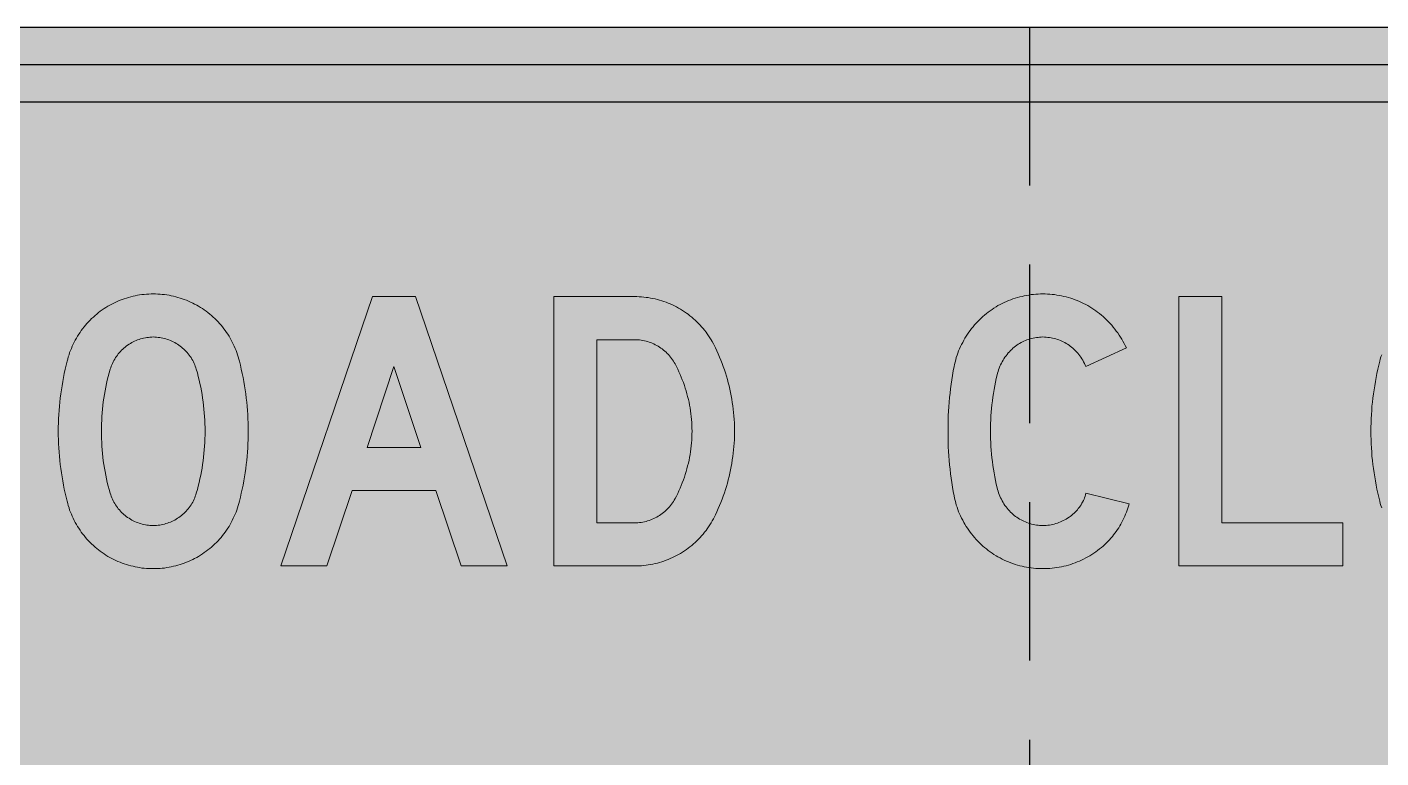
# Model space of a CAD drawing. Extents: x 0 to 420, y 0 to 297.
# Drawn here: x 139.73 to 166.88, y 65.32 to 79.97 of the extents above; entities that cross this region are included whole.
import ezdxf

# ---------------------------------------------------------------- set-up
doc = ezdxf.new("R2010")
doc.units = 0
doc.header["$LTSCALE"] = 0.5
doc.linetypes.add('HIDDEN', pattern=[9.525, 6.35, -3.175])
for name, color, linetype in [('L18', 4, 'CONTINUOUS'), ('L25', 1, 'CONTINUOUS'), ('L35', 3, 'CONTINUOUS'), ('YELLOW', 50, 'CONTINUOUS')]:
    doc.layers.add(name, color=color, linetype=linetype)

msp = doc.modelspace()

# ---------------------------------------------------------------- hatches: boundary and pattern name
at = {"layer": 'L25'}
h = msp.add_hatch(color=256, dxfattribs=at)
h.dxf.hatch_style = 1
h.paths.add_polyline_path([(187.8315759, 52.1503274, -1.1103618253), (187.4754925, 52.1876725, -0.1940601609), (183.8331993, 50.718704), (135.8331993, 50.718704, -0.1940601609), (132.190906, 52.1876725, -1.1103618253), (131.8348226, 52.1503274, -0.4768377444), (132.0521677, 52.3264108, -0.1940601609), (130.5831993, 55.968704), (130.5831993, 73.968704, -0.4142135624), (135.8331993, 79.218704), (183.8331993, 79.218704, -0.4142135624), (189.0831993, 73.968704), (189.0831993, 55.968704, -0.1940601609), (187.6142308, 52.3264108, -0.4768377444)])
h.paths.add_polyline_path([(183.8331993, 78.468704, -0.4142135624), (188.3331993, 73.968704), (188.3331993, 55.968704, -0.4142135624), (183.8331993, 51.468704), (135.8331993, 51.468704, -0.4142135624), (131.3331993, 55.968704), (131.3331993, 73.968704, -0.4142135624), (135.8331993, 78.468704)], flags=16)
at = {"layer": 'YELLOW'}
h = msp.add_hatch(color=256, dxfattribs=at)
h.dxf.hatch_style = 1
h.paths.add_polyline_path([(189.8331993, 55.968704), (189.8331993, 73.968704, 0.4142135624), (183.8331993, 79.968704), (135.8331993, 79.968704, 0.4142135624), (129.8331993, 73.968704), (129.8331993, 55.968704, 0.1741844824), (131.2050247, 52.1503274), (131.8348226, 52.1503274, -0.4142135624), (132.0148226, 52.3303274), (132.0148226, 52.3655804, -0.1913873123), (130.5831993, 55.968704), (130.5831993, 73.968704, -0.4142135624), (135.8331993, 79.218704), (183.8331993, 79.218704, -0.4142135624), (189.0831993, 73.968704), (189.0831993, 55.968704, -0.1913873123), (187.6515759, 52.3655804), (187.6515759, 52.3303274, -0.4142135624), (187.8315759, 52.1503274, -1), (187.4715759, 52.1503274), (187.4363229, 52.1503274, -0.1913873123), (183.8331993, 50.718704), (135.8331993, 50.718704, -0.1913873123), (132.2300756, 52.1503274), (132.1948226, 52.1503274, -1), (131.8348226, 52.1503274), (131.2050247, 52.1503274, 0.2238764866), (135.8331993, 49.968704), (183.8331993, 49.968704, 0.4142135624)])
h = msp.add_hatch(color=256, dxfattribs=at)
edge = h.paths.add_edge_path()
edge.add_line((131.3331993, 55.968704), (131.3331993, 73.968704))
edge.add_arc((135.8331993, 73.968704), 4.5, 90, 180, ccw=False)
edge.add_line((135.8331993, 78.468704), (183.8331993, 78.468704))
edge.add_arc((183.8331993, 73.968704), 4.5, 0, 90, ccw=False)
edge.add_line((188.3331993, 73.968704), (188.3331993, 55.968704))
edge.add_arc((183.8331993, 55.968704), 4.5, -90, 0, ccw=False)
edge.add_line((183.8331993, 51.468704), (135.8331993, 51.468704))
edge.add_arc((135.8331993, 55.968704), 4.5, 180, 270, ccw=False)

# ---------------------------------------------------------------- linework, layer by layer
at = {"layer": 'L18', "linetype": 'HIDDEN'}
msp.add_line((159.8331993, 79.968704, 0.0007629), (159.8331993, 49.968704, 0.0007629), dxfattribs=at)
at = {"layer": 'L25', "elevation": 0.0007629}
for points in [[(130.5831993, 55.968704), (130.5831993, 73.968704, -0.4142135624), (135.8331993, 79.218704), (183.8331993, 79.218704, -0.4142135624), (189.0831993, 73.968704), (189.0831993, 55.968704, -0.4142135624), (183.8331993, 50.718704), (135.8331993, 50.718704, -0.4142135624)], [(131.3331993, 55.968704), (131.3331993, 73.968704, -0.4142135624), (135.8331993, 78.468704), (183.8331993, 78.468704, -0.4142135624), (188.3331993, 73.968704), (188.3331993, 55.968704, -0.4142135624), (183.8331993, 51.468704), (135.8331993, 51.468704, -0.4142135624)]]:
    msp.add_lwpolyline(points, format="xyb", close=True, dxfattribs=at)
at = {"layer": 'L25', "lineweight": 0, "elevation": 0.0007629}
for points in [[(140.5368118, 70.4628261), (140.5497787, 70.4187385), (140.5601523, 70.374651), (140.5757126, 70.3305634), (140.5886795, 70.2864758), (140.6068332, 70.2449817), (140.6223935, 70.2034875), (140.6405472, 70.1619933), (140.6587009, 70.1204991), (140.679448, 70.0790049), (140.7001951, 70.0375108), (140.7235356, 69.99861), (140.7468761, 69.9597092), (140.7702165, 69.9208084), (140.7961504, 69.884501), (140.8220843, 69.8456002), (140.8480181, 69.8092928), (140.8765454, 69.7729854), (140.9050726, 69.7392714), (140.9361932, 69.7055574), (140.9673139, 69.6718433), (140.9984345, 69.6381293), (141.0295551, 69.6070087), (141.0632692, 69.5758881), (141.0969832, 69.5447674), (141.1306972, 69.5162402), (141.1670046, 69.4877129), (141.203312, 69.4591857), (141.2396194, 69.4332518), (141.2785202, 69.407318), (141.3148276, 69.3839775), (141.3537284, 69.3580436), (141.3952226, 69.3372965), (141.4341234, 69.3139561), (141.4756175, 69.293209), (141.5145183, 69.2750553), (141.5560125, 69.2569016), (141.6001001, 69.2387479), (141.6415942, 69.2231876), (141.6830884, 69.2076272), (141.727176, 69.1920669), (141.7712635, 69.1791), (141.8153511, 69.1687265), (141.8594387, 69.1583529), (141.9035262, 69.1479794), (141.9476138, 69.1401992), (141.9917014, 69.132419), (142.0383823, 69.1246389), (142.0824699, 69.1194521), (142.1291508, 69.1168587), (142.1732384, 69.1142653), (142.2199193, 69.111672), (142.2640069, 69.111672), (142.3106878, 69.111672), (142.3547754, 69.1142653), (142.4014564, 69.1168587), (142.4455439, 69.1194521), (142.4922249, 69.1246389), (142.5363124, 69.132419), (142.5804, 69.1401992), (142.6244876, 69.1479794), (142.6711685, 69.1583529), (142.7152561, 69.1687265), (142.7567502, 69.1791), (142.8008378, 69.1920669), (142.8449254, 69.2076272), (142.8864195, 69.2231876), (142.9305071, 69.2387479), (142.9720013, 69.2569016), (143.0134955, 69.2750553), (143.0549896, 69.293209), (143.0938904, 69.3139561), (143.1353846, 69.3372965), (143.1742854, 69.3580436), (143.2131862, 69.3839775), (143.252087, 69.407318), (143.2883944, 69.4332518), (143.3247018, 69.4591857), (143.3610092, 69.4877129), (143.3973166, 69.5162402), (143.4310306, 69.5447674), (143.4647446, 69.5758881), (143.4984586, 69.6070087), (143.5321727, 69.6381293), (143.5632933, 69.6718433), (143.5944139, 69.7055574), (143.6229412, 69.7392714), (143.6514684, 69.7729854), (143.6799957, 69.8092928), (143.7059295, 69.8456002), (143.7344568, 69.884501), (143.7577972, 69.9208084), (143.7837311, 69.9597092), (143.8070716, 69.99861), (143.8278187, 70.0375108), (143.8485658, 70.0790049), (143.8693128, 70.1204991), (143.8874665, 70.1619933), (143.9056202, 70.2034875), (143.923774, 70.2449817), (143.9393343, 70.2864758), (143.9548946, 70.3305634), (143.9678615, 70.374651), (143.9808284, 70.4187385), (143.991202, 70.4628261), (144.0119491, 70.543221), (144.0301028, 70.623616), (144.0482565, 70.7066044), (144.0638168, 70.7869993), (144.0793771, 70.8699877), (144.0949374, 70.9503827), (144.1079044, 71.033371), (144.1182779, 71.1163594), (144.1286514, 71.1993477), (144.139025, 71.2823361), (144.1468051, 71.3653244), (144.1519919, 71.4483128), (144.1571787, 71.5313011), (144.1623655, 71.6142895), (144.1649589, 71.6998712), (144.1675522, 71.7828596), (144.1675522, 71.8658479), (144.1675522, 71.9488363), (144.1649589, 72.0318246), (144.1623655, 72.114813), (144.1571787, 72.2003947), (144.1519919, 72.2833831), (144.1468051, 72.3663714), (144.139025, 72.4493598), (144.1286514, 72.5323481), (144.1182779, 72.6153365), (144.1079044, 72.6983248), (144.0949374, 72.7787198), (144.0793771, 72.8617082), (144.0638168, 72.9446965), (144.0482565, 73.0250915), (144.0301028, 73.1080798), (144.0119491, 73.1884748), (143.991202, 73.2688698), (143.9808284, 73.3129573), (143.9678615, 73.3570449), (143.9548946, 73.4011324), (143.9393343, 73.4426266), (143.923774, 73.4867142), (143.9056202, 73.5282084), (143.8874665, 73.5697025), (143.8693128, 73.6111967), (143.8485658, 73.6526909), (143.8278187, 73.6915917), (143.8070716, 73.7330859), (143.7837311, 73.7719866), (143.7577972, 73.8108874), (143.7344568, 73.8471948), (143.7059295, 73.8835022), (143.6799957, 73.922403), (143.6514684, 73.9561171), (143.6229412, 73.9924245), (143.5944139, 74.0261385), (143.5632933, 74.0598525), (143.5321727, 74.0935665), (143.4984586, 74.1246871), (143.4647446, 74.1558078), (143.4310306, 74.1869284), (143.3973166, 74.2154557), (143.3610092, 74.2439829), (143.3247018, 74.2725101), (143.2883944, 74.298444), (143.252087, 74.3243779), (143.2131862, 74.3477183), (143.1742854, 74.3710588), (143.1353846, 74.3943993), (143.0938904, 74.4151464), (143.0549896, 74.4358935), (143.0134955, 74.4566406), (142.9720013, 74.4747943), (142.9305071, 74.492948), (142.8864195, 74.5085083), (142.8449254, 74.5240686), (142.8008378, 74.5370355), (142.7567502, 74.5500025), (142.7152561, 74.5629694), (142.6711685, 74.5733429), (142.6244876, 74.5837165), (142.5804, 74.5914966), (142.5363124, 74.5992768), (142.4922249, 74.6070569), (142.4455439, 74.6096503), (142.4014564, 74.6148371), (142.3547754, 74.6174305), (142.3106878, 74.6200239), (142.2640069, 74.6200239), (142.2199193, 74.6200239), (142.1732384, 74.6174305), (142.1291508, 74.6148371), (142.0824699, 74.6096503), (142.0383823, 74.6070569), (141.9917014, 74.5992768), (141.9476138, 74.5914966), (141.9035262, 74.5837165), (141.8594387, 74.5733429), (141.8153511, 74.5629694), (141.7712635, 74.5500025), (141.727176, 74.5370355), (141.6830884, 74.5240686), (141.6415942, 74.5085083), (141.6001001, 74.492948), (141.5560125, 74.4747943), (141.5145183, 74.4566406), (141.4756175, 74.4358935), (141.4341234, 74.4151464), (141.3952226, 74.3943993), (141.3537284, 74.3710588), (141.3148276, 74.3477183), (141.2785202, 74.3243779), (141.2396194, 74.298444), (141.203312, 74.2725101), (141.1670046, 74.2439829), (141.1306972, 74.2154557), (141.0969832, 74.1869284), (141.0632692, 74.1558078), (141.0295551, 74.1246871), (140.9984345, 74.0935665), (140.9673139, 74.0598525), (140.9361932, 74.0261385), (140.9050726, 73.9924245), (140.8765454, 73.9561171), (140.8480181, 73.922403), (140.8220843, 73.8835022), (140.7961504, 73.8471948), (140.7702165, 73.8108874), (140.7468761, 73.7719866), (140.7235356, 73.7330859), (140.7001951, 73.6915917), (140.679448, 73.6526909), (140.6587009, 73.6111967), (140.6405472, 73.5697025), (140.6223935, 73.5282084), (140.6068332, 73.4867142), (140.5886795, 73.4426266), (140.5757126, 73.4011324), (140.5601523, 73.3570449), (140.5497787, 73.3129573), (140.5368118, 73.2688698), (140.5186581, 73.1884748), (140.497911, 73.1080798), (140.4797573, 73.0250915), (140.464197, 72.9446965), (140.4486367, 72.8617082), (140.4356697, 72.7787198), (140.4227028, 72.6983248), (140.4097359, 72.6153365), (140.3993623, 72.5323481), (140.3915822, 72.4493598), (140.383802, 72.3663714), (140.3760219, 72.2833831), (140.3708351, 72.2003947), (140.3656483, 72.114813), (140.3630549, 72.0318246), (140.3604616, 71.9488363), (140.3604616, 71.8658479), (140.3604616, 71.7828596), (140.3630549, 71.6998712), (140.3656483, 71.6142895), (140.3708351, 71.5313011), (140.3760219, 71.4483128), (140.383802, 71.3653244), (140.3915822, 71.2823361), (140.3993623, 71.1993477), (140.4097359, 71.1163594), (140.4227028, 71.033371), (140.4356697, 70.9503827), (140.4486367, 70.8699877), (140.464197, 70.7869993), (140.4797573, 70.7066044), (140.497911, 70.623616), (140.5186581, 70.543221)], [(151.9139963, 69.1661331), (150.2957234, 69.1661331), (150.2957234, 74.5655628), (151.9139963, 74.5655628), (151.9606772, 74.5655628), (152.0073582, 74.5629694), (152.0540391, 74.560376), (152.0981267, 74.5551892), (152.1448077, 74.5500025), (152.1888952, 74.5448157), (152.2355762, 74.5370355), (152.2796637, 74.5292554), (152.3263447, 74.5188818), (152.3704322, 74.5085083), (152.4145198, 74.4955413), (152.4586074, 74.4825744), (152.5026949, 74.4670141), (152.5441891, 74.4514538), (152.5882767, 74.4358935), (152.6297708, 74.4177398), (152.671265, 74.3995861), (152.7127592, 74.378839), (152.7542534, 74.3580919), (152.7957475, 74.3347514), (152.8346483, 74.3114109), (152.8735491, 74.2880705), (152.9124499, 74.2621366), (152.9513507, 74.2362027), (152.9876581, 74.2102689), (153.0239655, 74.1817416), (153.0602729, 74.1532144), (153.0939869, 74.1220938), (153.1302943, 74.0935665), (153.161415, 74.0598525), (153.195129, 74.0287319), (153.2262496, 73.9950178), (153.2573703, 73.9613038), (153.2884909, 73.9249964), (153.3170181, 73.8912824), (153.3455454, 73.854975), (153.3714792, 73.8160742), (153.3974131, 73.7797668), (153.423347, 73.740866), (153.4466874, 73.7019652), (153.4700279, 73.6630644), (153.4933684, 73.6215703), (153.5141155, 73.5800761), (153.5348626, 73.5385819), (153.5633898, 73.478934), (153.5919171, 73.4166928), (153.6178509, 73.3544515), (153.6437848, 73.2896168), (153.6671252, 73.2273756), (153.6904657, 73.1651343), (153.7138062, 73.1002997), (153.7345533, 73.035465), (153.7553004, 72.9706304), (153.7734541, 72.9057957), (153.7916078, 72.8383677), (153.8071681, 72.773533), (153.8227284, 72.7086984), (153.8382887, 72.6412703), (153.8512557, 72.5738423), (153.8616292, 72.5064143), (153.8720027, 72.4415796), (153.8823763, 72.3741516), (153.8901564, 72.3067235), (153.8979366, 72.2392955), (153.9031234, 72.1718675), (153.9083101, 72.101846), (153.9134969, 72.034418), (153.9160903, 71.96699), (153.9160903, 71.8995619), (153.9160903, 71.8321339), (153.9160903, 71.7647059), (153.9134969, 71.6946844), (153.9083101, 71.6272564), (153.9031234, 71.5598284), (153.8979366, 71.4924003), (153.8901564, 71.4249723), (153.8823763, 71.3575443), (153.8720027, 71.2901162), (153.8616292, 71.2226882), (153.8512557, 71.1578535), (153.8382887, 71.0904255), (153.8227284, 71.0229975), (153.8071681, 70.9581628), (153.7916078, 70.8907348), (153.7734541, 70.8259001), (153.7553004, 70.7610655), (153.7345533, 70.6962308), (153.7138062, 70.6313962), (153.6904657, 70.5665615), (153.6671252, 70.5043203), (153.6437848, 70.4394856), (153.6178509, 70.3772443), (153.5919171, 70.3150031), (153.5633898, 70.2527618), (153.5348626, 70.1905205), (153.5141155, 70.1516198), (153.4933684, 70.1101256), (153.4700279, 70.0686314), (153.4466874, 70.0297306), (153.423347, 69.9908298), (153.3974131, 69.951929), (153.3714792, 69.9130282), (153.3455454, 69.8767208), (153.3170181, 69.8404134), (153.2884909, 69.804106), (153.2573703, 69.770392), (153.2262496, 69.736678), (153.195129, 69.702964), (153.161415, 69.66925), (153.1302943, 69.6381293), (153.0939869, 69.6070087), (153.0602729, 69.5784814), (153.0239655, 69.5499542), (152.9876581, 69.521427), (152.9513507, 69.4928997), (152.9124499, 69.4669658), (152.8735491, 69.4436254), (152.8346483, 69.4176915), (152.7957475, 69.394351), (152.7542534, 69.3736039), (152.7127592, 69.3528569), (152.671265, 69.3321098), (152.6297708, 69.3139561), (152.5882767, 69.2958024), (152.5441891, 69.2802421), (152.5026949, 69.2646817), (152.4586074, 69.2491214), (152.4145198, 69.2361545), (152.3704322, 69.2231876), (152.3263447, 69.212814), (152.2796637, 69.2024405), (152.2355762, 69.1946603), (152.1888952, 69.1868802), (152.1448077, 69.1791), (152.0981267, 69.1739132), (152.0540391, 69.1713198), (152.0073582, 69.1687265), (151.9606772, 69.1661331)], [(161.77405, 73.5385819), (160.9623201, 73.1625409), (160.9493532, 73.1936616), (160.9337929, 73.2273756), (160.9156392, 73.2584962), (160.9000789, 73.2896168), (160.8793318, 73.3181441), (160.8611781, 73.3492647), (160.840431, 73.377792), (160.8170905, 73.4063192), (160.7963434, 73.4322531), (160.773003, 73.4607803), (160.7470691, 73.4867142), (160.7237286, 73.5074613), (160.7003881, 73.5308017), (160.6744543, 73.5515488), (160.6485204, 73.5722959), (160.6225866, 73.5904496), (160.5940593, 73.6086033), (160.5681255, 73.626757), (160.5395982, 73.6423173), (160.5084776, 73.6578777), (160.4799503, 73.6708446), (160.4514231, 73.6838115), (160.4203025, 73.6967785), (160.3891818, 73.707152), (160.3580612, 73.7175255), (160.3269406, 73.7253057), (160.2932265, 73.7330859), (160.2621059, 73.740866), (160.2309853, 73.7460528), (160.1972713, 73.7486462), (160.1661506, 73.7538329), (160.1324366, 73.7538329), (160.0987226, 73.7564263), (160.067602, 73.7538329), (160.0338879, 73.7538329), (160.0027673, 73.7486462), (159.9690533, 73.7460528), (159.9379327, 73.740866), (159.9042186, 73.7330859), (159.873098, 73.7253057), (159.8419774, 73.7175255), (159.8108567, 73.707152), (159.7797361, 73.6967785), (159.7486155, 73.6838115), (159.7200882, 73.6708446), (159.6889676, 73.6578777), (159.6604404, 73.6423173), (159.6319131, 73.626757), (159.6059792, 73.6086033), (159.577452, 73.5904496), (159.5515181, 73.5722959), (159.5255843, 73.5515488), (159.4996504, 73.5308017), (159.4763099, 73.5074613), (159.4529695, 73.4867142), (159.4270356, 73.4607803), (159.4036951, 73.4348465), (159.3803547, 73.4063192), (159.3596076, 73.3803854), (159.3388605, 73.3518581), (159.3181134, 73.3207375), (159.2999597, 73.2922102), (159.281806, 73.2610896), (159.2662457, 73.229969), (159.2506854, 73.1988483), (159.2377184, 73.1677277), (159.2221581, 73.1340137), (159.2117846, 73.1002997), (159.201411, 73.0665856), (159.1910375, 73.0328716), (159.1832573, 72.9991576), (159.1651036, 72.9239494), (159.1495433, 72.8513346), (159.133983, 72.7761264), (159.1210161, 72.7009182), (159.1080491, 72.62571), (159.0976756, 72.5505018), (159.087302, 72.4752936), (159.0769285, 72.3974921), (159.0691483, 72.3222839), (159.0639616, 72.2470757), (159.0587748, 72.1718675), (159.053588, 72.0940659), (159.0509946, 72.0188577), (159.0484013, 71.9410561), (159.0484013, 71.8658479), (159.0484013, 71.7880463), (159.0509946, 71.7128381), (159.053588, 71.6376299), (159.0587748, 71.5598284), (159.0639616, 71.4846202), (159.0691483, 71.409412), (159.0769285, 71.3316104), (159.087302, 71.2564022), (159.0976756, 71.181194), (159.1080491, 71.1059858), (159.1210161, 71.0307776), (159.133983, 70.9555694), (159.1495433, 70.8803612), (159.1651036, 70.805153), (159.1832573, 70.7325382), (159.1910375, 70.6962308), (159.201411, 70.6625168), (159.2117846, 70.6313962), (159.2221581, 70.5976822), (159.2377184, 70.5639681), (159.2506854, 70.5328475), (159.2662457, 70.5017269), (159.281806, 70.4706062), (159.2999597, 70.4394856), (159.3181134, 70.408365), (159.3388605, 70.3798377), (159.3596076, 70.3513105), (159.3803547, 70.3227832), (159.4036951, 70.2968494), (159.4270356, 70.2709155), (159.4529695, 70.2449817), (159.4763099, 70.2242346), (159.4996504, 70.2008941), (159.5255843, 70.180147), (159.5515181, 70.1593999), (159.577452, 70.1412462), (159.6059792, 70.1230925), (159.6319131, 70.1049388), (159.6604404, 70.0893785), (159.6889676, 70.0738182), (159.7200882, 70.0608512), (159.7486155, 70.0478843), (159.7797361, 70.0349174), (159.8108567, 70.0245438), (159.8419774, 70.0141703), (159.873098, 70.0063901), (159.9042186, 69.99861), (159.9379327, 69.9908298), (159.9690533, 69.985643), (160.0027673, 69.9804563), (160.0338879, 69.9778629), (160.067602, 69.9752695), (160.0987226, 69.9752695), (160.1324366, 69.9752695), (160.1661506, 69.9778629), (160.1972713, 69.9804563), (160.2309853, 69.985643), (160.2621059, 69.9908298), (160.2932265, 69.99861), (160.3269406, 70.0063901), (160.3580612, 70.0141703), (160.3891818, 70.0245438), (160.4203025, 70.0349174), (160.4514231, 70.0478843), (160.4799503, 70.0608512), (160.5084776, 70.0738182), (160.5395982, 70.0893785), (160.5681255, 70.1049388), (160.5940593, 70.1230925), (160.6225866, 70.1412462), (160.6485204, 70.1593999), (160.6744543, 70.180147), (160.7003881, 70.2008941), (160.7237286, 70.2242346), (160.7470691, 70.2449817), (160.7704096, 70.2683221), (160.7911567, 70.2916626), (160.8093104, 70.3150031), (160.8300574, 70.3409369), (160.8482112, 70.3668708), (160.8637715, 70.3928047), (160.8793318, 70.4213319), (160.8948921, 70.4472658), (160.9104524, 70.475793), (160.9234193, 70.5043203), (160.9337929, 70.5328475), (160.9441664, 70.5639681), (160.95454, 70.5924954), (160.9623201, 70.623616), (161.8259177, 70.408365), (161.8155441, 70.3668708), (161.8025772, 70.3253766), (161.7896103, 70.2838824), (161.77405, 70.2423883), (161.7584896, 70.2008941), (161.7403359, 70.1619933), (161.7221822, 70.1230925), (161.7040285, 70.0815983), (161.6832815, 70.0452909), (161.6625344, 70.0063901), (161.6417873, 69.9674893), (161.6184468, 69.9311819), (161.5951063, 69.8948745), (161.5691725, 69.8585671), (161.5432386, 69.8248531), (161.5173047, 69.7885457), (161.4913709, 69.7548317), (161.4628436, 69.7237111), (161.4343164, 69.689997), (161.4031958, 69.6588764), (161.3720751, 69.6277558), (161.3409545, 69.5966351), (161.3072405, 69.5655145), (161.2709331, 69.5343939), (161.2346257, 69.5058666), (161.1957249, 69.4773394), (161.1594175, 69.4488121), (161.1205167, 69.4228783), (161.0816159, 69.3969444), (161.0401217, 69.3710106), (160.9986275, 69.3476701), (160.9597268, 69.326923), (160.9156392, 69.3035825), (160.874145, 69.2828354), (160.8326508, 69.2646817), (160.7885633, 69.246528), (160.7444757, 69.2283743), (160.7003881, 69.212814), (160.6563006, 69.1972537), (160.6096196, 69.1842868), (160.5655321, 69.1713198), (160.5188511, 69.1609463), (160.4747636, 69.1505727), (160.4280826, 69.1401992), (160.3814017, 69.132419), (160.3347207, 69.1272323), (160.2880398, 69.1220455), (160.2413588, 69.1168587), (160.1946779, 69.1142653), (160.1479969, 69.111672), (160.0987226, 69.111672), (160.0520416, 69.111672), (160.0053607, 69.1142653), (159.9586797, 69.1168587), (159.9119988, 69.1220455), (159.8653178, 69.1272323), (159.8186369, 69.132419), (159.771956, 69.1401992), (159.725275, 69.1505727), (159.6811874, 69.1609463), (159.6345065, 69.1713198), (159.5904189, 69.1842868), (159.543738, 69.1972537), (159.4996504, 69.212814), (159.4555629, 69.2283743), (159.4114753, 69.246528), (159.3673877, 69.2646817), (159.3258936, 69.2828354), (159.281806, 69.3035825), (159.2403118, 69.326923), (159.1988176, 69.3476701), (159.1599168, 69.3710106), (159.1184227, 69.3969444), (159.0795219, 69.4228783), (159.0406211, 69.4488121), (159.0043137, 69.4773394), (158.9654129, 69.5058666), (158.9291055, 69.5343939), (158.8927981, 69.5655145), (158.8590841, 69.5966351), (158.8253701, 69.6303492), (158.791656, 69.6640632), (158.7605354, 69.6977772), (158.7268214, 69.7340846), (158.6982941, 69.770392), (158.6671735, 69.8066994), (158.6386463, 69.8430068), (158.6127124, 69.8819076), (158.5867785, 69.9208084), (158.5608447, 69.9597092), (158.5349108, 70.0012034), (158.5115703, 70.0401042), (158.4908233, 70.0815983), (158.4674828, 70.1256859), (158.4493291, 70.1671801), (158.428582, 70.2112676), (158.4104283, 70.2527618), (158.394868, 70.2968494), (158.3793077, 70.3435303), (158.3637473, 70.3876179), (158.3507804, 70.4317054), (158.3404069, 70.4783864), (158.3274399, 70.522474), (158.3196598, 70.5691549), (158.3015061, 70.65733), (158.2885391, 70.7455052), (158.2729788, 70.8362737), (158.2600119, 70.9244488), (158.2496384, 71.0126239), (158.2392648, 71.1033924), (158.2288913, 71.1915676), (158.2211111, 71.2823361), (158.213331, 71.3705112), (158.2081442, 71.4612797), (158.2029574, 71.5520482), (158.200364, 71.6402233), (158.1977706, 71.7309918), (158.1977706, 71.8217604), (158.1977706, 71.9099355), (158.1977706, 72.000704), (158.200364, 72.0914725), (158.2029574, 72.1796476), (158.2081442, 72.2704161), (158.213331, 72.3585913), (158.2211111, 72.4493598), (158.2288913, 72.5401283), (158.2392648, 72.6283034), (158.2496384, 72.7164785), (158.2600119, 72.807247), (158.2729788, 72.8954222), (158.2885391, 72.9835973), (158.3015061, 73.0743658), (158.3196598, 73.1625409), (158.3274399, 73.2066285), (158.3404069, 73.2533094), (158.3507804, 73.2999904), (158.3637473, 73.344078), (158.3793077, 73.3881655), (158.394868, 73.4322531), (158.4104283, 73.4763406), (158.428582, 73.5204282), (158.4493291, 73.5645158), (158.4674828, 73.6060099), (158.4908233, 73.6475041), (158.5115703, 73.6889983), (158.5349108, 73.7304925), (158.5608447, 73.7719866), (158.5867785, 73.8108874), (158.6127124, 73.8497882), (158.6386463, 73.888689), (158.6671735, 73.9249964), (158.6982941, 73.9613038), (158.7268214, 73.9976112), (158.7605354, 74.0339186), (158.791656, 74.0676327), (158.8253701, 74.1013467), (158.8590841, 74.1324673), (158.8927981, 74.1661813), (158.9291055, 74.1947086), (158.9654129, 74.2258292), (159.0043137, 74.2543564), (159.0406211, 74.2828837), (159.0795219, 74.3088176), (159.1184227, 74.3347514), (159.1599168, 74.3580919), (159.1988176, 74.3840257), (159.2403118, 74.4047728), (159.281806, 74.4281133), (159.3258936, 74.446267), (159.3673877, 74.4670141), (159.4114753, 74.4851678), (159.4555629, 74.5033215), (159.4996504, 74.5188818), (159.543738, 74.5344421), (159.5904189, 74.5474091), (159.6345065, 74.560376), (159.6811874, 74.5707495), (159.725275, 74.5811231), (159.771956, 74.5889032), (159.8186369, 74.5966834), (159.8653178, 74.6044636), (159.9119988, 74.6096503), (159.9586797, 74.6148371), (160.0053607, 74.6174305), (160.0520416, 74.6200239), (160.0987226, 74.6200239), (160.1479969, 74.6200239), (160.1946779, 74.6174305), (160.2413588, 74.6148371), (160.2880398, 74.6096503), (160.3347207, 74.6044636), (160.3814017, 74.5966834), (160.4280826, 74.5889032), (160.4747636, 74.5811231), (160.5188511, 74.5707495), (160.5655321, 74.560376), (160.6096196, 74.5474091), (160.6563006, 74.5344421), (160.7003881, 74.5188818), (160.7444757, 74.5033215), (160.7885633, 74.4851678), (160.8326508, 74.4670141), (160.874145, 74.446267), (160.9156392, 74.4281133), (160.9597268, 74.4047728), (160.9986275, 74.3840257), (161.0401217, 74.3580919), (161.0816159, 74.3347514), (161.1205167, 74.3088176), (161.1594175, 74.2828837), (161.1957249, 74.2543564), (161.2346257, 74.2258292), (161.2709331, 74.1947086), (161.3072405, 74.1661813), (161.3409545, 74.1324673), (161.3772619, 74.0987533), (161.4109759, 74.0650393), (161.4446899, 74.0287319), (161.478404, 73.9924245), (161.5095246, 73.9535237), (161.5406452, 73.9146229), (161.5691725, 73.8757221), (161.6002931, 73.8368213), (161.626227, 73.7953271), (161.6547542, 73.7538329), (161.6806881, 73.7123388), (161.7040285, 73.6708446), (161.727369, 73.626757), (161.7507095, 73.5826695)], [(141.4004093, 70.623616), (141.4107829, 70.5924954), (141.4211564, 70.5639681), (141.4341234, 70.5328475), (141.4470903, 70.5043203), (141.4600572, 70.4731996), (141.4756175, 70.4472658), (141.4911779, 70.4187385), (141.5067382, 70.3902113), (141.5248919, 70.3642774), (141.545639, 70.3383435), (141.5637927, 70.3124097), (141.5845398, 70.2890692), (141.6052868, 70.2631354), (141.6286273, 70.2397949), (141.6519678, 70.2190478), (141.6753083, 70.1983007), (141.7012421, 70.1775536), (141.7245826, 70.1568065), (141.7505165, 70.1386528), (141.7790437, 70.1204991), (141.8049776, 70.1023454), (141.8335048, 70.0867851), (141.8620321, 70.0712248), (141.8905593, 70.0582579), (141.9190866, 70.0452909), (141.9502072, 70.0349174), (141.9813278, 70.0219505), (142.0098551, 70.0141703), (142.0409757, 70.0037968), (142.0720963, 69.9960166), (142.1058103, 69.9908298), (142.136931, 69.985643), (142.1680516, 69.9804563), (142.1991722, 69.9778629), (142.2328863, 69.9752695), (142.2640069, 69.9752695), (142.2977209, 69.9752695), (142.3288415, 69.9778629), (142.3599622, 69.9804563), (142.3936762, 69.985643), (142.4247968, 69.9908298), (142.4559175, 69.9960166), (142.4870381, 70.0037968), (142.5181587, 70.0141703), (142.5492794, 70.0219505), (142.5778066, 70.0349174), (142.6089272, 70.0452909), (142.6374545, 70.0582579), (142.6659817, 70.0712248), (142.694509, 70.0867851), (142.7230362, 70.1023454), (142.7515635, 70.1204991), (142.7774973, 70.1386528), (142.8034312, 70.1568065), (142.829365, 70.1775536), (142.8527055, 70.1983007), (142.876046, 70.2190478), (142.8993865, 70.2397949), (142.9227269, 70.2631354), (142.943474, 70.2890692), (142.9642211, 70.3124097), (142.9849682, 70.3383435), (143.0031219, 70.3642774), (143.0212756, 70.3902113), (143.0368359, 70.4187385), (143.0549896, 70.4472658), (143.0679566, 70.4731996), (143.0835169, 70.5043203), (143.0964838, 70.5328475), (143.1068574, 70.5639681), (143.1172309, 70.5924954), (143.1276044, 70.623616), (143.1483515, 70.6962308), (143.1665052, 70.7662522), (143.1846589, 70.8388671), (143.2002192, 70.9114819), (143.2157796, 70.9840967), (143.2287465, 71.0567115), (143.2417134, 71.1293263), (143.2546804, 71.2019411), (143.2650539, 71.2745559), (143.2728341, 71.3497641), (143.2806142, 71.4223789), (143.2883944, 71.4949937), (143.2935811, 71.5702019), (143.2987679, 71.6428167), (143.3013613, 71.7180249), (143.3039547, 71.7906397), (143.3039547, 71.8658479), (143.3039547, 71.9384627), (143.3013613, 72.0136709), (143.2987679, 72.0888791), (143.2935811, 72.1614939), (143.2883944, 72.2341087), (143.2806142, 72.3093169), (143.2728341, 72.3819317), (143.2650539, 72.4571399), (143.2546804, 72.5297547), (143.2417134, 72.6023695), (143.2287465, 72.6749844), (143.2157796, 72.7475992), (143.2002192, 72.820214), (143.1846589, 72.8928288), (143.1665052, 72.9654436), (143.1483515, 73.035465), (143.1276044, 73.1080798), (143.1172309, 73.1392005), (143.1068574, 73.1677277), (143.0964838, 73.1988483), (143.0835169, 73.2273756), (143.0679566, 73.2559028), (143.0549896, 73.2844301), (143.0368359, 73.3129573), (143.0212756, 73.3414846), (143.0031219, 73.3674184), (142.9849682, 73.3933523), (142.9642211, 73.4192861), (142.943474, 73.4426266), (142.9227269, 73.4659671), (142.8993865, 73.4893076), (142.876046, 73.512648), (142.8527055, 73.5333951), (142.829365, 73.5541422), (142.8034312, 73.5748893), (142.7774973, 73.593043), (142.7515635, 73.6111967), (142.7230362, 73.626757), (142.694509, 73.6449107), (142.6659817, 73.6578777), (142.6374545, 73.673438), (142.6089272, 73.6864049), (142.5778066, 73.6967785), (142.5492794, 73.707152), (142.5181587, 73.7175255), (142.4870381, 73.7278991), (142.4559175, 73.7330859), (142.4247968, 73.740866), (142.3936762, 73.7460528), (142.3599622, 73.7486462), (142.3288415, 73.7538329), (142.2977209, 73.7538329), (142.2640069, 73.7564263), (142.2328863, 73.7538329), (142.1991722, 73.7538329), (142.1680516, 73.7486462), (142.136931, 73.7460528), (142.1058103, 73.740866), (142.0720963, 73.7330859), (142.0409757, 73.7278991), (142.0098551, 73.7175255), (141.9813278, 73.707152), (141.9502072, 73.6967785), (141.9190866, 73.6864049), (141.8905593, 73.673438), (141.8620321, 73.6578777), (141.8335048, 73.6449107), (141.8049776, 73.626757), (141.7790437, 73.6111967), (141.7505165, 73.593043), (141.7245826, 73.5748893), (141.7012421, 73.5541422), (141.6753083, 73.5333951), (141.6519678, 73.512648), (141.6286273, 73.4893076), (141.6052868, 73.4659671), (141.5845398, 73.4426266), (141.5637927, 73.4192861), (141.545639, 73.3933523), (141.5248919, 73.3674184), (141.5067382, 73.3414846), (141.4911779, 73.3129573), (141.4756175, 73.2844301), (141.4600572, 73.2559028), (141.4470903, 73.2273756), (141.4341234, 73.1988483), (141.4211564, 73.1677277), (141.4107829, 73.1392005), (141.4004093, 73.1080798), (141.3822556, 73.035465), (141.3615086, 72.9654436), (141.3433549, 72.8928288), (141.3277945, 72.820214), (141.3122342, 72.7475992), (141.2992673, 72.6749844), (141.2863004, 72.6023695), (141.2733334, 72.5297547), (141.2629599, 72.4571399), (141.2551797, 72.3819317), (141.2473996, 72.3093169), (141.2396194, 72.2341087), (141.2344326, 72.1614939), (141.2318393, 72.0888791), (141.2266525, 72.0136709), (141.2266525, 71.9384627), (141.2240591, 71.8658479), (141.2266525, 71.7906397), (141.2266525, 71.7180249), (141.2318393, 71.6428167), (141.2344326, 71.5702019), (141.2396194, 71.4949937), (141.2473996, 71.4223789), (141.2551797, 71.3497641), (141.2629599, 71.2745559), (141.2733334, 71.2019411), (141.2863004, 71.1293263), (141.2992673, 71.0567115), (141.3122342, 70.9840967), (141.3277945, 70.9114819), (141.3433549, 70.8388671), (141.3615086, 70.7662522), (141.3822556, 70.6962308)], [(151.9139963, 70.0297306), (151.9477103, 70.0297306), (151.9814243, 70.032324), (152.0151383, 70.0349174), (152.046259, 70.0401042), (152.079973, 70.0452909), (152.1110936, 70.0504777), (152.1448077, 70.0582579), (152.1759283, 70.0686314), (152.2070489, 70.0790049), (152.2381695, 70.0893785), (152.2692902, 70.1023454), (152.3004108, 70.1153124), (152.3289381, 70.1282793), (152.3574653, 70.1438396), (152.3859926, 70.1619933), (152.4145198, 70.1775536), (152.443047, 70.1983007), (152.4689809, 70.2164544), (152.4949148, 70.2372015), (152.5208486, 70.2579486), (152.5441891, 70.2812891), (152.5675296, 70.3046295), (152.59087, 70.32797), (152.6142105, 70.3513105), (152.6349576, 70.3772443), (152.6531113, 70.4031782), (152.6738584, 70.4317054), (152.6920121, 70.4576393), (152.7075724, 70.4861666), (152.7257261, 70.5146938), (152.75166, 70.5665615), (152.7775938, 70.6210226), (152.8035277, 70.6728903), (152.8268682, 70.7273515), (152.8502086, 70.7792192), (152.8709557, 70.8336803), (152.8917028, 70.8907348), (152.9124499, 70.9451959), (152.9306036, 70.999657), (152.9487573, 71.0567115), (152.9643176, 71.113766), (152.9772846, 71.1708205), (152.9928449, 71.2252816), (153.0058118, 71.2849294), (153.0161854, 71.3419839), (153.0265589, 71.3990384), (153.0343391, 71.4560929), (153.0421192, 71.5157408), (153.0498994, 71.5727953), (153.0550861, 71.6324432), (153.0602729, 71.6894977), (153.0628663, 71.7491455), (153.0628663, 71.8062), (153.0654597, 71.8658479), (153.0628663, 71.9254958), (153.0628663, 71.9825503), (153.0602729, 72.0421982), (153.0550861, 72.0992527), (153.0498994, 72.1589005), (153.0421192, 72.215955), (153.0343391, 72.2756029), (153.0265589, 72.3326574), (153.0161854, 72.3897119), (153.0058118, 72.4467664), (152.9928449, 72.5038209), (152.9772846, 72.5608754), (152.9643176, 72.6179299), (152.9487573, 72.6749844), (152.9306036, 72.7294455), (152.9124499, 72.7865), (152.8917028, 72.8409611), (152.8709557, 72.8954222), (152.8502086, 72.9498833), (152.8268682, 73.0043444), (152.8035277, 73.0588055), (152.7775938, 73.1106732), (152.75166, 73.1625409), (152.7257261, 73.2144087), (152.7075724, 73.2455293), (152.6920121, 73.2714631), (152.6738584, 73.2999904), (152.6531113, 73.3259243), (152.6349576, 73.3544515), (152.6142105, 73.377792), (152.59087, 73.4037258), (152.5675296, 73.4270663), (152.5441891, 73.4504068), (152.5208486, 73.4737473), (152.4949148, 73.4944943), (152.4689809, 73.5152414), (152.443047, 73.5333951), (152.4145198, 73.5515488), (152.3859926, 73.5697025), (152.3574653, 73.5878562), (152.3289381, 73.6008232), (152.3004108, 73.6163835), (152.2692902, 73.6293504), (152.2381695, 73.6423173), (152.2070489, 73.6526909), (152.1759283, 73.6630644), (152.1448077, 73.6708446), (152.1110936, 73.6786247), (152.079973, 73.6864049), (152.046259, 73.6915917), (152.0151383, 73.6967785), (151.9814243, 73.6993718), (151.9477103, 73.7019652), (151.9139963, 73.7019652), (151.159321, 73.7019652), (151.159321, 70.0297306)], [(147.6297226, 71.5416747), (146.550874, 71.5416747), (147.0902983, 73.1625409), (147.6297226, 71.5416747)]]:
    msp.add_lwpolyline(points, close=True, dxfattribs=at)
at = {"layer": 'L25', "lineweight": 0}
for points in [[(144.8236789, 69.1661331), (146.6597962, 74.5655628), (147.5233938, 74.5655628), (149.3569177, 69.1661331), (148.438859, 69.1661331), (147.927962, 70.6780771), (146.255228, 70.6780771), (145.7417376, 69.1661331), (144.8236789, 69.1661331)], [(162.8243713, 74.5655628), (163.6879688, 74.5655628), (163.6879688, 70.0297306), (166.1153782, 70.0297306), (166.1153782, 69.1661331), (162.8243713, 69.1661331), (162.8243713, 74.5655628)]]:
    msp.add_lwpolyline(points, close=True, dxfattribs=at)
at = {"layer": 'L25', "lineweight": 0, "elevation": 0.0007629}
msp.add_lwpolyline([(166.8908006, 73.4011324), (166.8752403, 73.3570449), (166.8622733, 73.3129573), (166.8518998, 73.2688698), (166.8311527, 73.1884748), (166.812999, 73.1080798), (166.7948453, 73.0250915), (166.779285, 72.9446965), (166.7637247, 72.8617082), (166.7507577, 72.7787198), (166.7377908, 72.6983248), (166.7248239, 72.6153365), (166.7144503, 72.5323481), (166.7066702, 72.4493598), (166.6962966, 72.3663714), (166.6911099, 72.2833831), (166.6859231, 72.2003947), (166.6807363, 72.114813), (166.6781429, 72.0318246), (166.6755496, 71.9488363), (166.6755496, 71.8658479), (166.6755496, 71.7828596), (166.6781429, 71.6998712), (166.6807363, 71.6142895), (166.6859231, 71.5313011), (166.6911099, 71.4483128), (166.6962966, 71.3653244), (166.7066702, 71.2823361), (166.7144503, 71.1993477), (166.7248239, 71.1163594), (166.7377908, 71.033371), (166.7507577, 70.9503827), (166.7637247, 70.8699877), (166.779285, 70.7869993), (166.7948453, 70.7066044), (166.812999, 70.623616), (166.8311527, 70.543221), (166.8518998, 70.4628261), (166.8622733, 70.4187385), (166.8752403, 70.374651), (166.8908006, 70.3305634)], dxfattribs=at)
at = {"layer": 'L35', "elevation": 0.0007629}
msp.add_lwpolyline([(129.8331993, 55.968704), (129.8331993, 73.968704, -0.4142135624), (135.8331993, 79.968704), (183.8331993, 79.968704, -0.4142135624), (189.8331993, 73.968704), (189.8331993, 55.968704, -0.4142135624), (183.8331993, 49.968704), (135.8331993, 49.968704, -0.4142135624)], format="xyb", close=True, dxfattribs=at)

doc.saveas('drawing.dxf')
